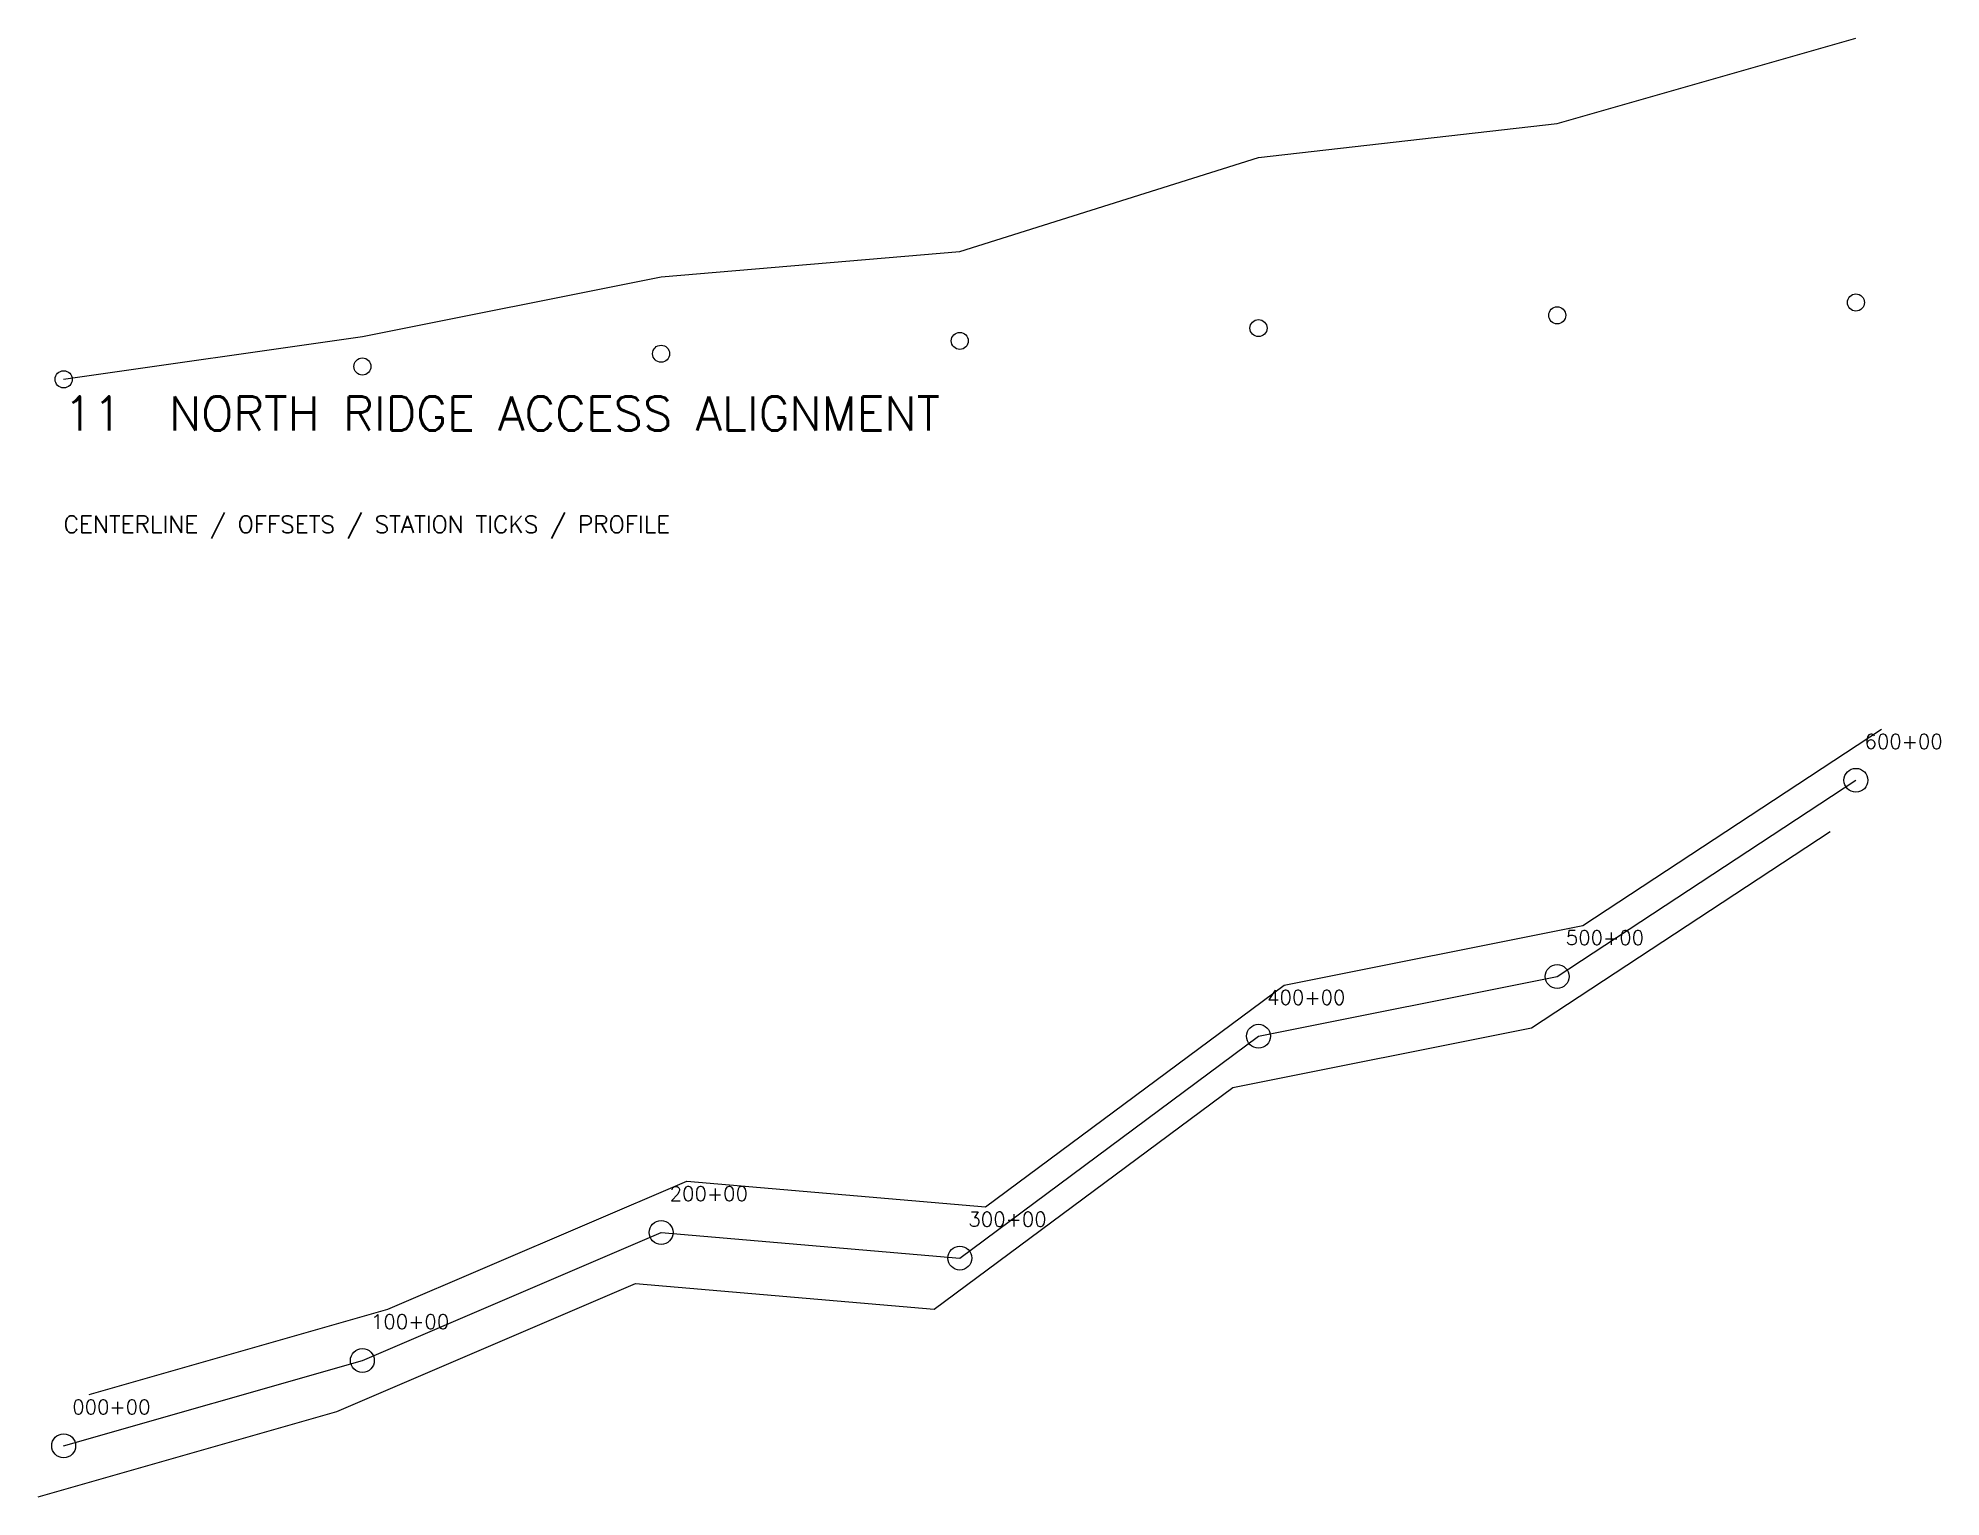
# Model space of a CAD drawing. Header units: feet. Extents: x -3 to 220, y -6 to 165.
import ezdxf

# ---------------------------------------------------------------- set-up
doc = ezdxf.new("R2010")
doc.units = ezdxf.units.FT
doc.layers.get('0').update_dxf_attribs({"linetype": 'CONTINUOUS'})
doc.styles.get("Standard").update_dxf_attribs({"font": 'romans.shx', "height": 6.25})

msp = doc.modelspace()

# ---------------------------------------------------------------- linework, layer by layer
at = {"color": 7}
for p, q in [((210, 78), (210, 78, 21)), ((175, 55), (175, 55, 19.5)), ((140, 48), (140, 48, 18)), ((70, 25), (70, 25, 15)), ((105, 22), (105, 22, 16.5)), ((35, 10), (35, 10, 13.5)), ((0, 0), (0, 0, 12))]:
    msp.add_line(p, q, dxfattribs=at)
for points in [[(0, 125), (35, 130), (70, 137), (105, 140), (140, 151), (175, 155), (210, 165)], [(3, 6), (38, 16), (73, 31), (108, 28), (143, 54), (178, 61), (213, 84)], [(0, 0), (35, 10), (70, 25), (105, 22), (140, 48), (175, 55), (210, 78)], [(-3, -6), (32, 4), (67, 19), (102, 16), (137, 42), (172, 49), (207, 72)]]:
    msp.add_lwpolyline(points, dxfattribs=at)
for centre, radius in [((210, 134), 1), ((140, 131), 1), ((175, 132.5), 1), ((105, 129.5), 1), ((35, 126.5), 1), ((70, 128), 1), ((0, 125), 1), ((210, 78), 1.4), ((175, 55), 1.4), ((140, 48), 1.4), ((70, 25), 1.4), ((105, 22), 1.4), ((35, 10), 1.4), ((0, 0), 1.4)]:
    msp.add_circle(centre, radius, dxfattribs=at)

# ---------------------------------------------------------------- texts
for s, height, p in [('11  NORTH RIDGE ACCESS ALIGNMENT', 4, (0, 119)), ('CENTERLINE / OFFSETS / STATION TICKS / PROFILE', 2, (0, 107)), ('600+00', 1.7, (211, 81.7)), ('500+00', 1.7, (176, 58.7)), ('400+00', 1.7, (141, 51.7)), ('200+00', 1.7, (71, 28.7)), ('300+00', 1.7, (106, 25.7)), ('100+00', 1.7, (36, 13.7)), ('000+00', 1.7, (1, 3.7))]:
    msp.add_text(s, height=height, dxfattribs=at).set_placement(p)

doc.saveas('drawing.dxf')
